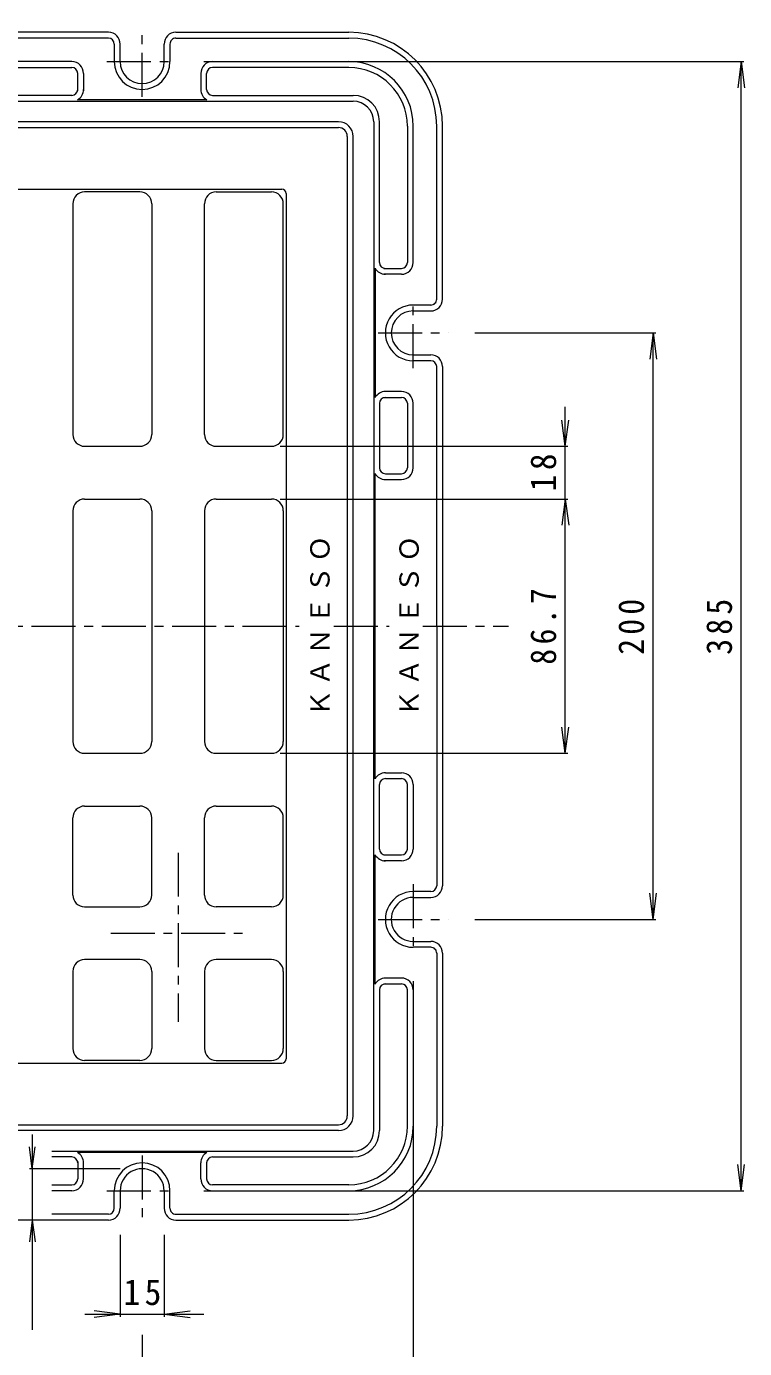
# Model space of a CAD drawing. Units: millimetres, scale not verified. Extents: x -453 to 536, y -407 to 366.
# Drawn here: x -167.2 to 77.8, y -138 to 312.8 of the extents above; entities that cross this region are included whole.
import ezdxf

# ---------------------------------------------------------------- set-up
doc = ezdxf.new("R2010")
doc.units = ezdxf.units.MM
doc.header["$LTSCALE"] = 3
doc.linetypes.add('CHAIN1', pattern=[8, 5, -1, 1, -1])
for name, color, linetype, lineweight in [('0-0', 3, 'Continuous', 9), ('0-1', 2, 'Continuous', 9), ('0-2', 6, 'Continuous', 5), ('0-4', 7, 'Continuous', 9), ('0-F', 7, 'Continuous', 9)]:
    doc.layers.add(name, color=color, linetype=linetype, lineweight=lineweight)
doc.styles.add('ＭＳ ゴシック', font='')
doc.styles.get('ＭＳ ゴシック').set_extended_font_data('MS Gothic')

msp = doc.modelspace()

# ---------------------------------------------------------------- linework, layer by layer
at = {"layer": '0-0'}
for p, q in [((-394.749, 278.342), (-60.749, 278.342)), ((-57.749, 275.342), (-57.749, -58.658)), ((-375.399, 257.392), (-80.099, 257.392)), ((-128.499, 256.392), (-147.399, 256.392)), ((-102.499, 256.392), (-83.599, 256.392)), ((-78.599, 255.892), (-78.599, -39.208)), ((-151.399, 252.392), (-151.399, 173.692)), ((-124.499, 252.392), (-124.499, 173.692)), ((-106.499, 173.692), (-106.499, 252.392)), ((-79.599, 173.692), (-79.599, 252.392)), ((-147.399, 169.692), (-128.499, 169.692)), ((-102.499, 169.692), (-83.599, 169.692)), ((-147.399, 151.692), (-128.499, 151.692)), ((-102.499, 151.692), (-83.599, 151.692)), ((-151.399, 147.692), (-151.399, 68.992)), ((-124.499, 147.692), (-124.499, 68.992)), ((-106.499, 147.692), (-106.499, 68.992)), ((-79.599, 147.692), (-79.599, 68.992)), ((-147.399, 64.992), (-128.499, 64.992)), ((-102.499, 64.992), (-83.599, 64.992)), ((-147.399, 46.992), (-128.499, 46.992)), ((-102.499, 46.992), (-83.599, 46.992)), ((-151.399, 16.642), (-151.399, 42.992)), ((-124.499, 16.642), (-124.499, 42.992)), ((-106.499, 16.642), (-106.499, 42.992)), ((-79.599, 16.642), (-79.599, 42.992)), ((-147.399, 12.642), (-128.499, 12.642)), ((-83.599, 12.642), (-102.499, 12.642)), ((-128.499, -5.358), (-147.399, -5.358)), ((-83.599, -5.358), (-102.499, -5.358)), ((-151.399, -9.358), (-151.399, -35.708)), ((-124.499, -9.358), (-124.499, -35.708)), ((-106.499, -9.358), (-106.499, -35.708)), ((-79.599, -9.358), (-79.599, -35.708)), ((-128.499, -39.708), (-147.399, -39.708)), ((-102.499, -39.708), (-83.599, -39.708)), ((-375.399, -40.708), (-80.099, -40.708)), ((-394.749, -61.658), (-60.749, -61.658))]:
    msp.add_line(p, q, dxfattribs=at)
at = {"layer": '0-0', "linetype": 'CHAIN1'}
for p, q in [((-381.48, 108.342), (-74.141, 108.342)), ((-62.333, 108.342), (-43.497, 108.342)), ((-31.976, 108.342), (-2.749, 108.342))]:
    msp.add_line(p, q, dxfattribs=at)
at = {"layer": '0-0'}
for centre, radius, start, end in [((-60.749, 275.342), 3, 0, 90), ((-80.099, 255.892), 1.5, 0, 90), ((-147.399, 252.392), 4, 90, 180), ((-128.499, 252.392), 4, 0, 90), ((-102.499, 252.392), 4, 90, 180), ((-83.599, 252.392), 4, 0, 90), ((-147.399, 173.692), 4, 180, 270), ((-128.499, 173.692), 4, 270, 0), ((-102.499, 173.692), 4, 180, 270), ((-83.599, 173.692), 4, 270, 0), ((-147.399, 147.692), 4, 90, 180), ((-128.499, 147.692), 4, 0, 90), ((-102.499, 147.692), 4, 90, 180), ((-83.599, 147.692), 4, 0, 90), ((-147.399, 68.992), 4, 180, 270), ((-128.499, 68.992), 4, 270, 0), ((-102.499, 68.992), 4, 180, 270), ((-83.599, 68.992), 4, 270, 0), ((-147.399, 42.992), 4, 90, 180), ((-128.499, 42.992), 4, 0, 90), ((-102.499, 42.992), 4, 90, 180), ((-83.599, 42.992), 4, 0, 90), ((-147.399, 16.642), 4, 180, 270), ((-128.499, 16.642), 4, 270, 0), ((-102.499, 16.642), 4, 180, 270), ((-83.599, 16.642), 4, 270, 0), ((-147.399, -9.358), 4, 90, 180), ((-128.499, -9.358), 4, 0, 90), ((-102.499, -9.358), 4, 90, 180), ((-83.599, -9.358), 4, 0, 90), ((-147.399, -35.708), 4, 180, 270), ((-128.499, -35.708), 4, 270, 0), ((-102.499, -35.708), 4, 180, 270), ((-83.599, -35.708), 4, 270, 0), ((-80.099, -39.208), 1.5, 270, 0), ((-60.749, -58.658), 3, 270, 0)]:
    msp.add_arc(centre, radius, start, end, dxfattribs=at)
at = {"layer": '0-1', "linetype": 'CHAIN1'}
for p, q in [((-127.749, 288.842), (-127.749, 312.842)), ((-139.749, 300.842), (-115.749, 300.842)), ((-35.249, 196.342), (-35.249, 220.342)), ((-47.249, 208.342), (-23.249, 208.342)), ((-35.249, 20.342), (-35.249, -3.658)), ((-47.249, 8.342), (-23.249, 8.342)), ((-127.749, -72.158), (-127.749, -96.158)), ((-139.749, -84.158), (-115.749, -84.158))]:
    msp.add_line(p, q, dxfattribs=at)
at = {"layer": '0-1'}
for p, q in [((-139.249, 310.842), (-316.249, 310.842)), ((-139.249, 308.842), (-316.249, 308.842)), ((-137.249, 306.842), (-137.249, 300.842)), ((-135.249, 300.842), (-135.249, 306.842)), ((-120.249, 300.842), (-120.249, 306.842)), ((-118.249, 306.842), (-118.249, 300.842)), ((-116.249, 310.842), (-57.249, 310.842)), ((-116.249, 308.842), (-57.249, 308.842)), ((-151.749, 300.842), (-303.749, 300.842)), ((-303.749, 298.842), (-151.749, 298.842)), ((-103.749, 300.842), (-57.249, 300.842)), ((-57.249, 298.842), (-103.749, 298.842)), ((-149.749, 290.842), (-149.749, 296.842)), ((-147.749, 296.842), (-147.749, 290.842)), ((-107.749, 296.842), (-107.749, 291.342)), ((-105.749, 291.342), (-105.749, 296.842)), ((-151.749, 289.342), (-303.749, 289.342)), ((-103.749, 289.342), (-55.749, 289.342)), ((-399.749, 287.342), (-55.749, 287.342)), ((-105.686, 287.842), (-149.813, 287.842)), ((-60.749, 280.342), (-394.749, 280.342)), ((-48.749, 280.342), (-48.749, 108.342)), ((-46.749, 232.342), (-46.749, 280.342)), ((-55.749, -58.658), (-55.749, 275.342)), ((-37.249, 278.842), (-37.249, 232.342)), ((-35.249, 232.342), (-35.249, 278.842)), ((-27.249, 219.842), (-27.249, 278.842)), ((-25.249, 219.842), (-25.249, 278.842)), ((-48.249, 230.405), (-48.249, 186.278)), ((-45.249, 230.342), (-39.249, 230.342)), ((-39.249, 228.342), (-45.249, 228.342)), ((-29.249, 217.842), (-35.249, 217.842)), ((-35.249, 215.842), (-29.249, 215.842)), ((-35.249, 200.842), (-29.249, 200.842)), ((-29.249, 198.842), (-35.249, 198.842)), ((-27.249, 108.342), (-27.249, 196.842)), ((-25.249, 196.842), (-25.249, 19.842)), ((-39.249, 188.342), (-45.249, 188.342)), ((-45.249, 186.342), (-39.249, 186.342)), ((-46.749, 184.342), (-46.749, 162.342)), ((-37.249, 184.342), (-37.249, 162.342)), ((-35.249, 162.342), (-35.249, 184.342)), ((-48.249, 56.278), (-48.249, 160.406)), ((-44.749, 160.342), (-39.249, 160.342)), ((-44.749, 158.342), (-39.249, 158.342)), ((-48.749, -63.658), (-48.749, 108.342)), ((-27.249, 108.342), (-27.249, 19.842)), ((-46.749, 32.342), (-46.749, 54.342)), ((-44.749, 58.342), (-39.249, 58.342)), ((-44.749, 56.342), (-39.249, 56.342)), ((-37.249, 32.342), (-37.249, 54.342)), ((-35.249, 54.342), (-35.249, 32.342)), ((-48.249, -13.722), (-48.249, 30.405)), ((-45.249, 30.342), (-39.249, 30.342)), ((-39.249, 28.342), (-45.249, 28.342)), ((-29.249, 17.842), (-35.249, 17.842)), ((-35.249, 15.842), (-29.249, 15.842)), ((-35.249, 0.842), (-29.249, 0.842)), ((-29.249, -1.158), (-35.249, -1.158)), ((-27.249, -3.158), (-27.249, -62.158)), ((-25.249, -3.158), (-25.249, -62.158)), ((-39.249, -11.658), (-45.249, -11.658)), ((-46.749, -15.658), (-46.749, -63.658)), ((-45.249, -13.658), (-39.249, -13.658)), ((-37.249, -62.158), (-37.249, -15.658)), ((-35.249, -15.658), (-35.249, -62.158)), ((-60.749, -63.658), (-394.749, -63.658)), ((-158.61, -70.658), (-55.749, -70.658)), ((-105.686, -71.158), (-149.813, -71.158)), ((-151.749, -72.658), (-158.61, -72.658)), ((-149.749, -74.158), (-149.749, -80.158)), ((-147.749, -80.158), (-147.749, -74.158)), ((-107.749, -80.158), (-107.749, -74.658)), ((-105.749, -74.658), (-105.749, -80.158)), ((-103.749, -72.658), (-55.749, -72.658)), ((-158.61, -82.158), (-151.749, -82.158)), ((-151.749, -84.158), (-158.61, -84.158)), ((-137.249, -90.158), (-137.249, -84.158)), ((-135.249, -84.158), (-135.249, -90.158)), ((-120.249, -84.158), (-120.249, -90.158)), ((-118.249, -90.158), (-118.249, -84.158)), ((-57.249, -82.158), (-103.749, -82.158)), ((-103.749, -84.158), (-57.249, -84.158)), ((-139.249, -94.158), (-316.249, -94.158)), ((-139.249, -92.158), (-158.61, -92.158)), ((-116.249, -92.158), (-57.249, -92.158)), ((-116.249, -94.158), (-57.249, -94.158))]:
    msp.add_line(p, q, dxfattribs=at)
for centre, radius, start, end in [((-139.249, 306.842), 4, 0, 90), ((-139.249, 306.842), 2, 0.00024, 90), ((-116.249, 306.842), 4, 90, 180), ((-116.249, 306.842), 2, 90, 180.00024), ((-57.249, 278.842), 32, 0.00009, 90), ((-57.249, 278.842), 30, 0.00011, 90), ((-151.749, 296.842), 4, 0, 90), ((-151.749, 296.842), 2, 0, 90), ((-127.749, 300.842), 9.5, 180.00011, 0.00011), ((-127.749, 300.842), 7.5, 180.00006, 0.00006), ((-103.749, 296.842), 4, 90, 180), ((-103.749, 296.842), 2, 90, 180), ((-57.249, 278.842), 22, 0.00014, 90), ((-57.249, 278.842), 20, 0.00012, 90), ((-151.749, 291.342), 2, 270, 0), ((-151.749, 291.342), 4, 298.95522, 0), ((-103.749, 291.342), 4, 180, 241.04478), ((-103.749, 291.342), 2, 180.00024, 270), ((-55.749, 280.342), 9, 0.00006, 90), ((-55.749, 280.342), 7, 0.00014, 90), ((-60.749, 275.342), 5, 0, 90), ((-44.749, 232.342), 4, 208.95522, 270), ((-44.749, 232.342), 2, 180, 270), ((-39.249, 232.342), 2, 270, 0), ((-39.249, 232.342), 4, 270, 0), ((-35.249, 208.342), 9.5, 89.99989, 269.99989), ((-29.249, 219.842), 2, 269.99976, 0), ((-29.249, 219.842), 4, 270, 0), ((-35.249, 208.342), 7.5, 89.99994, 269.99994), ((-29.249, 196.842), 4, 0, 90), ((-29.249, 196.842), 2, 0, 89.99976), ((-44.749, 184.342), 4, 90, 151.04478), ((-44.749, 184.342), 2, 90, 180), ((-39.249, 184.342), 4, 0, 90), ((-39.249, 184.342), 2, 0, 90), ((-44.749, 162.342), 2, 180, 270), ((-39.249, 162.342), 2, 270, 0), ((-39.249, 162.342), 4, 270, 0), ((-44.749, 162.342), 4, 208.95004, 270), ((-44.749, 54.342), 4, 90, 151.04996), ((-44.749, 54.342), 2, 90, 180), ((-39.249, 54.342), 4, 0, 90), ((-39.249, 54.342), 2, 0, 90), ((-44.749, 32.342), 2, 180, 270), ((-39.249, 32.342), 2, 270, 0), ((-39.249, 32.342), 4, 270, 0), ((-44.749, 32.342), 4, 208.95522, 270), ((-29.249, 19.842), 4, 270, 0), ((-29.249, 19.842), 2, 270.00024, 0), ((-35.249, 8.342), 9.5, 90.00011, 270.00011), ((-35.249, 8.342), 7.5, 90.00006, 270.00006), ((-29.249, -3.158), 4, 0, 90), ((-29.249, -3.158), 2, 0, 90.00024), ((-44.749, -15.658), 4, 90, 151.04478), ((-39.249, -15.658), 4, 0, 90), ((-44.749, -15.658), 2, 90, 180), ((-39.249, -15.658), 2, 0, 90), ((-60.749, -58.658), 5, 270, 0), ((-57.249, -62.158), 22, 270, 359.99986), ((-57.249, -62.158), 20, 270, 359.99988), ((-57.249, -62.158), 32, 270, 359.99991), ((-57.249, -62.158), 30, 270, 359.99989), ((-55.749, -63.658), 7, 270, 359.99986), ((-55.749, -63.658), 9, 270, 359.99994), ((-151.749, -74.658), 4, 0, 61.04478), ((-103.749, -74.658), 4, 118.95522, 180), ((-151.749, -74.658), 2, 0, 90), ((-127.749, -84.158), 9.5, 359.99989, 179.99989), ((-103.749, -74.658), 2, 90, 179.99976), ((-151.749, -80.158), 2, 270, 0), ((-151.749, -80.158), 4, 270, 0), ((-127.749, -84.158), 7.5, 359.99994, 179.99994), ((-103.749, -80.158), 4, 180, 270), ((-103.749, -80.158), 2, 180, 270), ((-139.249, -90.158), 4, 270, 0), ((-139.249, -90.158), 2, 270, 359.99976), ((-116.249, -90.158), 4, 180, 270), ((-116.249, -90.158), 2, 179.99976, 270)]:
    msp.add_arc(centre, radius, start, end, dxfattribs=at)
at = {"layer": '0-2', "linetype": 'CHAIN1'}
for p, q in [((-115.499, 31.107), (-115.499, -26.565)), ((-138.456, 3.642), (-91.597, 3.642))]:
    msp.add_line(p, q, dxfattribs=at)
at = {"layer": '0-4'}
for p, q in [((-165.249, -65.04), (-165.249, -131.61)), ((-165.249, -76.658), (-166.228, -69.222)), ((-165.249, -76.658), (-164.27, -69.222)), ((-135.249, -76.658), (-166.149, -76.658)), ((-165.249, -94.158), (-166.228, -101.594)), ((-165.249, -94.158), (-164.27, -101.594))]:
    msp.add_line(p, q, dxfattribs=at)
at = {"layer": '0-F'}
for p, q in [((-106.749, 300.842), (77.536, 300.842)), ((76.636, 300.842), (75.461, 291.919)), ((76.636, -84.158), (76.636, 300.842)), ((76.636, 300.842), (77.811, 291.919)), ((-14.249, 208.342), (47.536, 208.342)), ((46.636, 208.342), (45.461, 199.419)), ((46.636, 8.342), (46.636, 208.342)), ((46.636, 208.342), (47.811, 199.419)), ((16.636, 64.992), (16.636, 183.18)), ((16.636, 169.692), (15.461, 178.615)), ((16.636, 169.692), (17.811, 178.615)), ((-80.599, 169.692), (17.536, 169.692)), ((-80.599, 151.692), (17.536, 151.692)), ((16.636, 151.692), (15.461, 142.769)), ((16.636, 151.692), (17.811, 142.769)), ((16.636, 64.992), (15.461, 73.915)), ((16.636, 64.992), (17.811, 73.915)), ((-80.599, 64.992), (17.536, 64.992)), ((46.636, 8.342), (45.461, 17.265)), ((46.636, 8.342), (47.811, 17.265)), ((-14.249, 8.342), (47.536, 8.342)), ((-35.249, -12.658), (-35.249, -196.944)), ((76.636, -84.158), (75.461, -75.235)), ((76.636, -84.158), (77.811, -75.235)), ((-106.749, -84.158), (77.536, -84.158)), ((-135.249, -99.158), (-135.249, -127.17)), ((-120.249, -99.158), (-120.249, -127.17)), ((-135.249, -126.27), (-144.172, -125.095)), ((-120.249, -126.27), (-111.326, -125.095)), ((-147.299, -126.27), (-106.727, -126.27)), ((-135.249, -126.27), (-144.172, -127.444)), ((-120.249, -126.27), (-111.326, -127.444)), ((-127.749, -133.323), (-127.749, -166.944))]:
    msp.add_line(p, q, dxfattribs=at)

# ---------------------------------------------------------------- texts
at = {"layer": '0-1', "color": 7, "char_height": 6.598, "attachment_point": 7, "rotation": 90, "style": 'ＭＳ ゴシック'}
for insert in [(-63.674, 77.592), (-33.249, 77.592)]:
    msp.add_mtext('\\T1.17;ＫＡＮＥＳＯ', dxfattribs=dict(at, insert=insert))
at = {"layer": '0-F', "color": 2, "char_height": 8.798, "attachment_point": 7, "rotation": 90, "style": 'ＭＳ ゴシック'}
for s, insert in [('\\T1.27;\\W0.95;18', (13.636, 154.317)), ('\\T1.28;\\W0.9;86.7', (13.636, 95.217)), ('\\T1.27;\\W0.9;200', (43.636, 98.592)), ('\\T1.27;\\W0.9;385', (73.636, 98.592))]:
    msp.add_mtext(s, dxfattribs=dict(at, insert=insert))
at = {"layer": '0-F', "color": 2, "insert": (-134.124, -123.27), "char_height": 8.798, "attachment_point": 7, "style": 'ＭＳ ゴシック'}
msp.add_mtext('\\T1.27;\\W0.95;15', dxfattribs=at)

doc.saveas('drawing.dxf')
